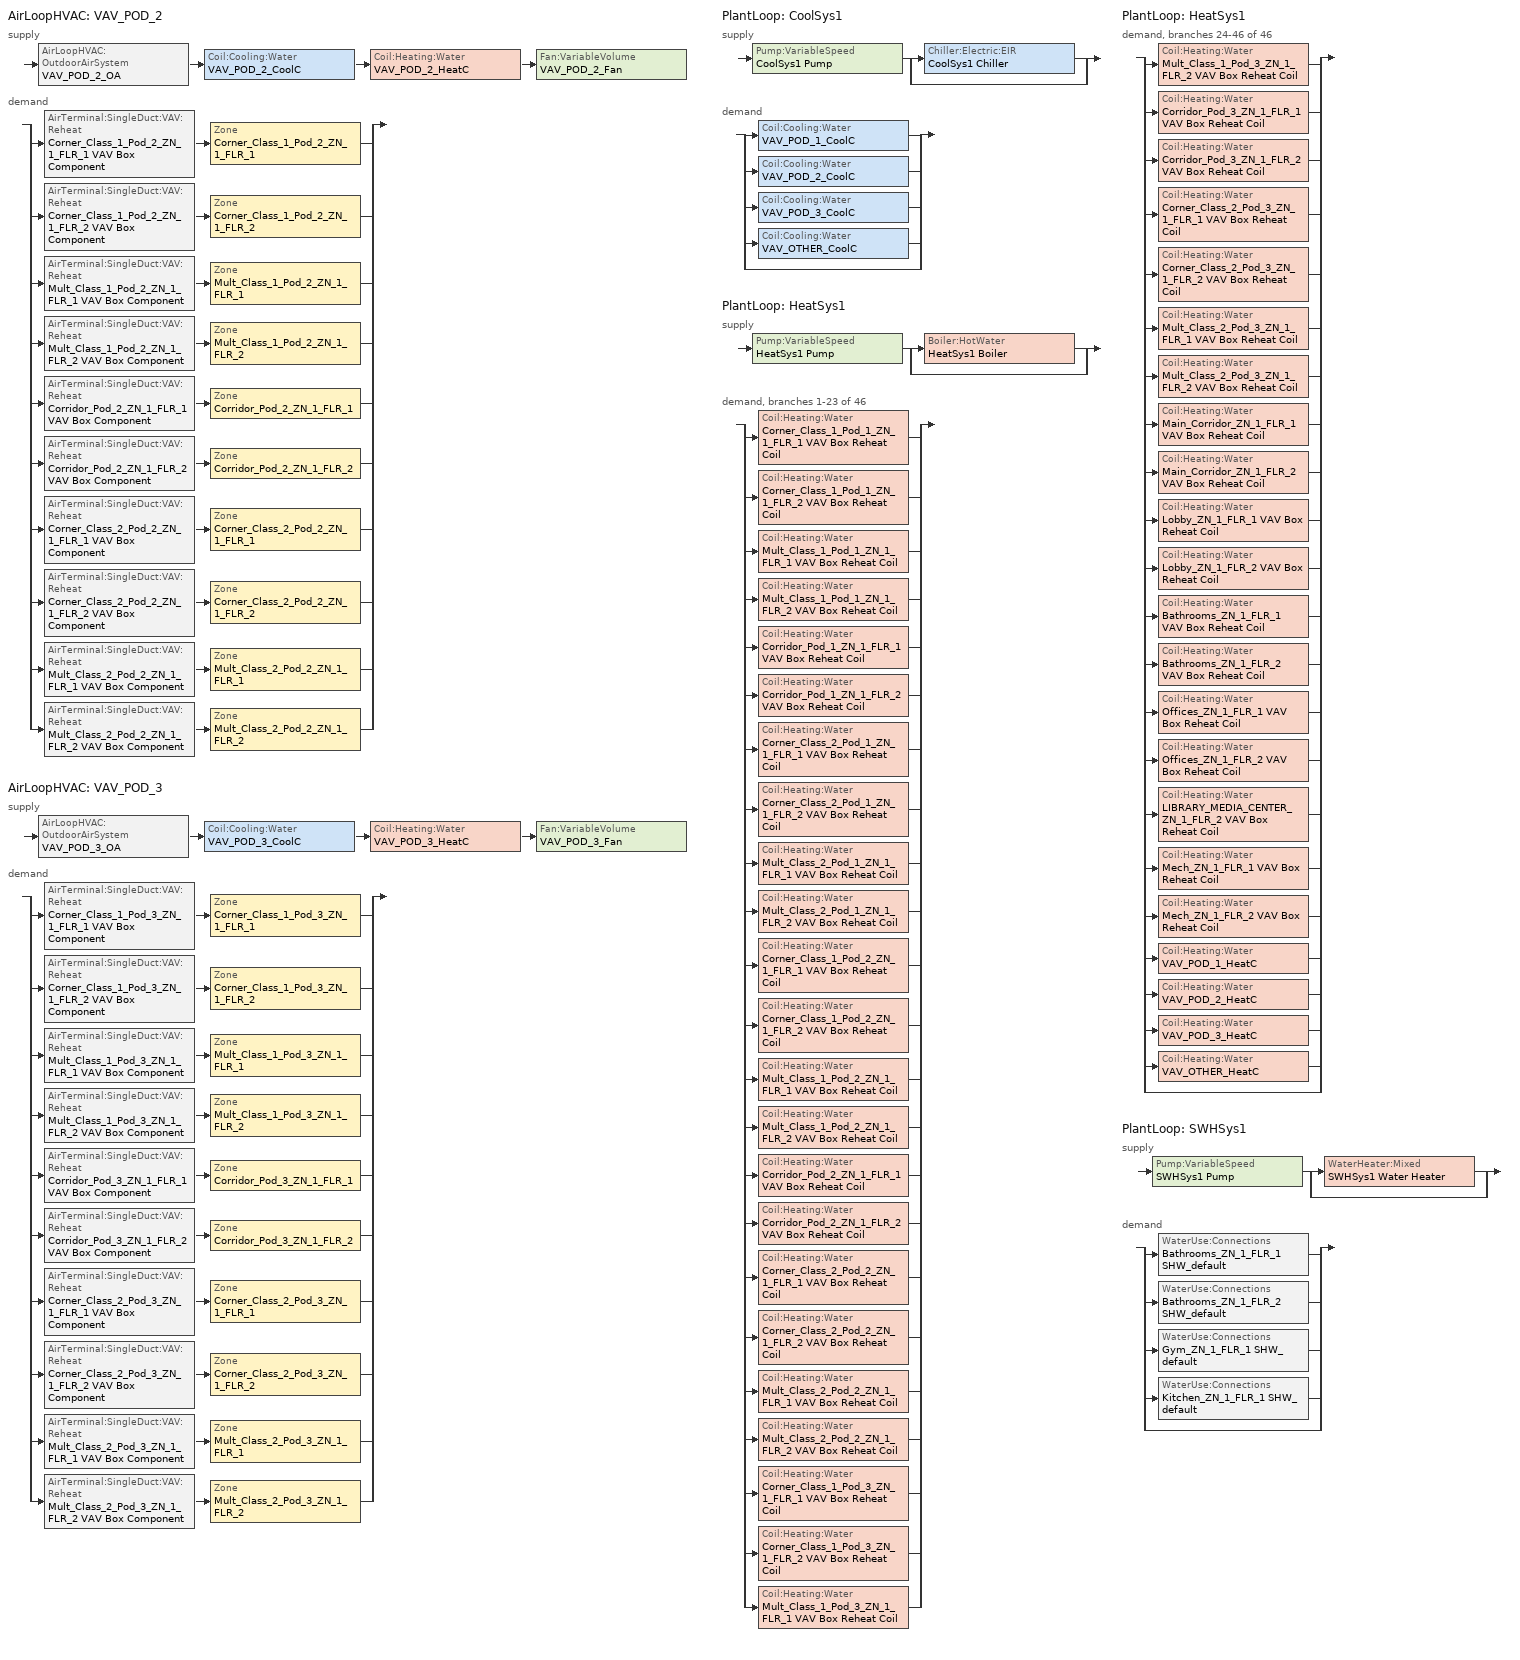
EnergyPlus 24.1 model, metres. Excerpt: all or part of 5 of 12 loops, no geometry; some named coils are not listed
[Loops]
AirLoopHVAC 'VAV_POD_2'
 supply: AirLoopHVAC:OutdoorAirSystem 'VAV_POD_2_OA' > Coil:Cooling:Water 'VAV_POD_2_CoolC' > Coil:Heating:Water 'VAV_POD_2_HeatC' > Fan:VariableVolume 'VAV_POD_2_Fan'
 demand: split
  | AirTerminal:SingleDuct:VAV:Reheat 'Corner_Class_1_Pod_2_ZN_1_FLR_1 VAV Box Component' > Zone 'Corner_Class_1_Pod_2_ZN_1_FLR_1'
  | AirTerminal:SingleDuct:VAV:Reheat 'Corner_Class_1_Pod_2_ZN_1_FLR_2 VAV Box Component' > Zone 'Corner_Class_1_Pod_2_ZN_1_FLR_2'
  | AirTerminal:SingleDuct:VAV:Reheat 'Mult_Class_1_Pod_2_ZN_1_FLR_1 VAV Box Component' > Zone 'Mult_Class_1_Pod_2_ZN_1_FLR_1'
  | AirTerminal:SingleDuct:VAV:Reheat 'Mult_Class_1_Pod_2_ZN_1_FLR_2 VAV Box Component' > Zone 'Mult_Class_1_Pod_2_ZN_1_FLR_2'
  | AirTerminal:SingleDuct:VAV:Reheat 'Corridor_Pod_2_ZN_1_FLR_1 VAV Box Component' > Zone 'Corridor_Pod_2_ZN_1_FLR_1'
  | AirTerminal:SingleDuct:VAV:Reheat 'Corridor_Pod_2_ZN_1_FLR_2 VAV Box Component' > Zone 'Corridor_Pod_2_ZN_1_FLR_2'
  | AirTerminal:SingleDuct:VAV:Reheat 'Corner_Class_2_Pod_2_ZN_1_FLR_1 VAV Box Component' > Zone 'Corner_Class_2_Pod_2_ZN_1_FLR_1'
  | AirTerminal:SingleDuct:VAV:Reheat 'Corner_Class_2_Pod_2_ZN_1_FLR_2 VAV Box Component' > Zone 'Corner_Class_2_Pod_2_ZN_1_FLR_2'
  | AirTerminal:SingleDuct:VAV:Reheat 'Mult_Class_2_Pod_2_ZN_1_FLR_1 VAV Box Component' > Zone 'Mult_Class_2_Pod_2_ZN_1_FLR_1'
  | AirTerminal:SingleDuct:VAV:Reheat 'Mult_Class_2_Pod_2_ZN_1_FLR_2 VAV Box Component' > Zone 'Mult_Class_2_Pod_2_ZN_1_FLR_2'
AirLoopHVAC 'VAV_POD_3'
 supply: AirLoopHVAC:OutdoorAirSystem 'VAV_POD_3_OA' > Coil:Cooling:Water 'VAV_POD_3_CoolC' > Coil:Heating:Water 'VAV_POD_3_HeatC' > Fan:VariableVolume 'VAV_POD_3_Fan'
 demand: split
  | AirTerminal:SingleDuct:VAV:Reheat 'Corner_Class_1_Pod_3_ZN_1_FLR_1 VAV Box Component' > Zone 'Corner_Class_1_Pod_3_ZN_1_FLR_1'
  | AirTerminal:SingleDuct:VAV:Reheat 'Corner_Class_1_Pod_3_ZN_1_FLR_2 VAV Box Component' > Zone 'Corner_Class_1_Pod_3_ZN_1_FLR_2'
  | AirTerminal:SingleDuct:VAV:Reheat 'Mult_Class_1_Pod_3_ZN_1_FLR_1 VAV Box Component' > Zone 'Mult_Class_1_Pod_3_ZN_1_FLR_1'
  | AirTerminal:SingleDuct:VAV:Reheat 'Mult_Class_1_Pod_3_ZN_1_FLR_2 VAV Box Component' > Zone 'Mult_Class_1_Pod_3_ZN_1_FLR_2'
  | AirTerminal:SingleDuct:VAV:Reheat 'Corridor_Pod_3_ZN_1_FLR_1 VAV Box Component' > Zone 'Corridor_Pod_3_ZN_1_FLR_1'
  | AirTerminal:SingleDuct:VAV:Reheat 'Corridor_Pod_3_ZN_1_FLR_2 VAV Box Component' > Zone 'Corridor_Pod_3_ZN_1_FLR_2'
  | AirTerminal:SingleDuct:VAV:Reheat 'Corner_Class_2_Pod_3_ZN_1_FLR_1 VAV Box Component' > Zone 'Corner_Class_2_Pod_3_ZN_1_FLR_1'
  | AirTerminal:SingleDuct:VAV:Reheat 'Corner_Class_2_Pod_3_ZN_1_FLR_2 VAV Box Component' > Zone 'Corner_Class_2_Pod_3_ZN_1_FLR_2'
  | AirTerminal:SingleDuct:VAV:Reheat 'Mult_Class_2_Pod_3_ZN_1_FLR_1 VAV Box Component' > Zone 'Mult_Class_2_Pod_3_ZN_1_FLR_1'
  | AirTerminal:SingleDuct:VAV:Reheat 'Mult_Class_2_Pod_3_ZN_1_FLR_2 VAV Box Component' > Zone 'Mult_Class_2_Pod_3_ZN_1_FLR_2'
PlantLoop 'CoolSys1'
 supply: Pump:VariableSpeed 'CoolSys1 Pump' > split
  | Chiller:Electric:EIR 'CoolSys1 Chiller'
  | bypass
 demand: split
  | Coil:Cooling:Water 'VAV_POD_1_CoolC'
  | Coil:Cooling:Water 'VAV_POD_2_CoolC'
  | Coil:Cooling:Water 'VAV_POD_3_CoolC'
  | Coil:Cooling:Water 'VAV_OTHER_CoolC'
  | bypass
PlantLoop 'HeatSys1'
 supply: Pump:VariableSpeed 'HeatSys1 Pump' > split
  | Boiler:HotWater 'HeatSys1 Boiler'
  | bypass
 demand, branches 1-23 of 46: split
  | Coil:Heating:Water 'Corner_Class_1_Pod_1_ZN_1_FLR_1 VAV Box Reheat Coil'
  | Coil:Heating:Water 'Corner_Class_1_Pod_1_ZN_1_FLR_2 VAV Box Reheat Coil'
  | Coil:Heating:Water 'Mult_Class_1_Pod_1_ZN_1_FLR_1 VAV Box Reheat Coil'
  | Coil:Heating:Water 'Mult_Class_1_Pod_1_ZN_1_FLR_2 VAV Box Reheat Coil'
  | Coil:Heating:Water 'Corridor_Pod_1_ZN_1_FLR_1 VAV Box Reheat Coil'
  | Coil:Heating:Water 'Corridor_Pod_1_ZN_1_FLR_2 VAV Box Reheat Coil'
  | Coil:Heating:Water 'Corner_Class_2_Pod_1_ZN_1_FLR_1 VAV Box Reheat Coil'
  | Coil:Heating:Water 'Corner_Class_2_Pod_1_ZN_1_FLR_2 VAV Box Reheat Coil'
  | Coil:Heating:Water 'Mult_Class_2_Pod_1_ZN_1_FLR_1 VAV Box Reheat Coil'
  | Coil:Heating:Water 'Mult_Class_2_Pod_1_ZN_1_FLR_2 VAV Box Reheat Coil'
  | Coil:Heating:Water 'Corner_Class_1_Pod_2_ZN_1_FLR_1 VAV Box Reheat Coil'
  | Coil:Heating:Water 'Corner_Class_1_Pod_2_ZN_1_FLR_2 VAV Box Reheat Coil'
  | Coil:Heating:Water 'Mult_Class_1_Pod_2_ZN_1_FLR_1 VAV Box Reheat Coil'
  | Coil:Heating:Water 'Mult_Class_1_Pod_2_ZN_1_FLR_2 VAV Box Reheat Coil'
  | Coil:Heating:Water 'Corridor_Pod_2_ZN_1_FLR_1 VAV Box Reheat Coil'
  | Coil:Heating:Water 'Corridor_Pod_2_ZN_1_FLR_2 VAV Box Reheat Coil'
  | Coil:Heating:Water 'Corner_Class_2_Pod_2_ZN_1_FLR_1 VAV Box Reheat Coil'
  | Coil:Heating:Water 'Corner_Class_2_Pod_2_ZN_1_FLR_2 VAV Box Reheat Coil'
  | Coil:Heating:Water 'Mult_Class_2_Pod_2_ZN_1_FLR_1 VAV Box Reheat Coil'
  | Coil:Heating:Water 'Mult_Class_2_Pod_2_ZN_1_FLR_2 VAV Box Reheat Coil'
  | Coil:Heating:Water 'Corner_Class_1_Pod_3_ZN_1_FLR_1 VAV Box Reheat Coil'
  | Coil:Heating:Water 'Corner_Class_1_Pod_3_ZN_1_FLR_2 VAV Box Reheat Coil'
  | Coil:Heating:Water 'Mult_Class_1_Pod_3_ZN_1_FLR_1 VAV Box Reheat Coil'
PlantLoop 'HeatSys1'
 demand, branches 24-46 of 46: split
  | Coil:Heating:Water 'Mult_Class_1_Pod_3_ZN_1_FLR_2 VAV Box Reheat Coil'
  | Coil:Heating:Water 'Corridor_Pod_3_ZN_1_FLR_1 VAV Box Reheat Coil'
  | Coil:Heating:Water 'Corridor_Pod_3_ZN_1_FLR_2 VAV Box Reheat Coil'
  | Coil:Heating:Water 'Corner_Class_2_Pod_3_ZN_1_FLR_1 VAV Box Reheat Coil'
  | Coil:Heating:Water 'Corner_Class_2_Pod_3_ZN_1_FLR_2 VAV Box Reheat Coil'
  | Coil:Heating:Water 'Mult_Class_2_Pod_3_ZN_1_FLR_1 VAV Box Reheat Coil'
  | Coil:Heating:Water 'Mult_Class_2_Pod_3_ZN_1_FLR_2 VAV Box Reheat Coil'
  | Coil:Heating:Water 'Main_Corridor_ZN_1_FLR_1 VAV Box Reheat Coil'
  | Coil:Heating:Water 'Main_Corridor_ZN_1_FLR_2 VAV Box Reheat Coil'
  | Coil:Heating:Water 'Lobby_ZN_1_FLR_1 VAV Box Reheat Coil'
  | Coil:Heating:Water 'Lobby_ZN_1_FLR_2 VAV Box Reheat Coil'
  | Coil:Heating:Water 'Bathrooms_ZN_1_FLR_1 VAV Box Reheat Coil'
  | Coil:Heating:Water 'Bathrooms_ZN_1_FLR_2 VAV Box Reheat Coil'
  | Coil:Heating:Water 'Offices_ZN_1_FLR_1 VAV Box Reheat Coil'
  | Coil:Heating:Water 'Offices_ZN_1_FLR_2 VAV Box Reheat Coil'
  | Coil:Heating:Water 'LIBRARY_MEDIA_CENTER_ZN_1_FLR_2 VAV Box Reheat Coil'
  | Coil:Heating:Water 'Mech_ZN_1_FLR_1 VAV Box Reheat Coil'
  | Coil:Heating:Water 'Mech_ZN_1_FLR_2 VAV Box Reheat Coil'
  | Coil:Heating:Water 'VAV_POD_1_HeatC'
  | Coil:Heating:Water 'VAV_POD_2_HeatC'
  | Coil:Heating:Water 'VAV_POD_3_HeatC'
  | Coil:Heating:Water 'VAV_OTHER_HeatC'
  | bypass
PlantLoop 'SWHSys1'
 supply: Pump:VariableSpeed 'SWHSys1 Pump' > split
  | WaterHeater:Mixed 'SWHSys1 Water Heater'
  | bypass
 demand: split
  | WaterUse:Connections 'Bathrooms_ZN_1_FLR_1 SHW_default'
  | WaterUse:Connections 'Bathrooms_ZN_1_FLR_2 SHW_default'
  | WaterUse:Connections 'Gym_ZN_1_FLR_1 SHW_default'
  | WaterUse:Connections 'Kitchen_ZN_1_FLR_1 SHW_default'
  | bypass
[AirLoopHVAC] Design supply air flow rate=Autosize
VAV_POD_2; VAV_POD_3
[AirTerminal:SingleDuct:VAV:Reheat] Availability schedule=ALWAYS_ON; Constant minimum air flow fraction=0.3; Convergence tolerance=0.001; Damper heating action=Normal; Maximum air flow rate=Autosize; Maximum flow fraction during reheat=Autosize; Maximum flow per zone floor area during reheat=Autosize; Maximum hot water or steam flow rate=Autosize; Minimum hot water or steam flow rate=0; Zone minimum air flow input method=Constant
Name | Reheat coil
Corner_Class_1_Pod_2_ZN_1_FLR_1 VAV Box Component | Corner_Class_1_Pod_2_ZN_1_FLR_1 VAV Box Reheat Coil
Corner_Class_1_Pod_2_ZN_1_FLR_2 VAV Box Component | Corner_Class_1_Pod_2_ZN_1_FLR_2 VAV Box Reheat Coil
Corner_Class_1_Pod_3_ZN_1_FLR_1 VAV Box Component | Corner_Class_1_Pod_3_ZN_1_FLR_1 VAV Box Reheat Coil
Corner_Class_1_Pod_3_ZN_1_FLR_2 VAV Box Component | Corner_Class_1_Pod_3_ZN_1_FLR_2 VAV Box Reheat Coil
Corner_Class_2_Pod_2_ZN_1_FLR_1 VAV Box Component | Corner_Class_2_Pod_2_ZN_1_FLR_1 VAV Box Reheat Coil
Corner_Class_2_Pod_2_ZN_1_FLR_2 VAV Box Component | Corner_Class_2_Pod_2_ZN_1_FLR_2 VAV Box Reheat Coil
Corner_Class_2_Pod_3_ZN_1_FLR_1 VAV Box Component | Corner_Class_2_Pod_3_ZN_1_FLR_1 VAV Box Reheat Coil
Corner_Class_2_Pod_3_ZN_1_FLR_2 VAV Box Component | Corner_Class_2_Pod_3_ZN_1_FLR_2 VAV Box Reheat Coil
Corridor_Pod_2_ZN_1_FLR_1 VAV Box Component | Corridor_Pod_2_ZN_1_FLR_1 VAV Box Reheat Coil
Corridor_Pod_2_ZN_1_FLR_2 VAV Box Component | Corridor_Pod_2_ZN_1_FLR_2 VAV Box Reheat Coil
Corridor_Pod_3_ZN_1_FLR_1 VAV Box Component | Corridor_Pod_3_ZN_1_FLR_1 VAV Box Reheat Coil
Corridor_Pod_3_ZN_1_FLR_2 VAV Box Component | Corridor_Pod_3_ZN_1_FLR_2 VAV Box Reheat Coil
Mult_Class_1_Pod_2_ZN_1_FLR_1 VAV Box Component | Mult_Class_1_Pod_2_ZN_1_FLR_1 VAV Box Reheat Coil
Mult_Class_1_Pod_2_ZN_1_FLR_2 VAV Box Component | Mult_Class_1_Pod_2_ZN_1_FLR_2 VAV Box Reheat Coil
Mult_Class_1_Pod_3_ZN_1_FLR_1 VAV Box Component | Mult_Class_1_Pod_3_ZN_1_FLR_1 VAV Box Reheat Coil
Mult_Class_1_Pod_3_ZN_1_FLR_2 VAV Box Component | Mult_Class_1_Pod_3_ZN_1_FLR_2 VAV Box Reheat Coil
Mult_Class_2_Pod_2_ZN_1_FLR_1 VAV Box Component | Mult_Class_2_Pod_2_ZN_1_FLR_1 VAV Box Reheat Coil
Mult_Class_2_Pod_2_ZN_1_FLR_2 VAV Box Component | Mult_Class_2_Pod_2_ZN_1_FLR_2 VAV Box Reheat Coil
Mult_Class_2_Pod_3_ZN_1_FLR_1 VAV Box Component | Mult_Class_2_Pod_3_ZN_1_FLR_1 VAV Box Reheat Coil
Mult_Class_2_Pod_3_ZN_1_FLR_2 VAV Box Component | Mult_Class_2_Pod_3_ZN_1_FLR_2 VAV Box Reheat Coil
[Boiler:HotWater]
HeatSys1 Boiler: Boiler flow mode=LeavingSetpointModulated; Design water flow rate=Autosize; Efficiency curve temperature evaluation variable=LeavingBoiler; Fuel type=NaturalGas; Maximum part load ratio=1.2; Minimum part load ratio=0; Nominal capacity=Autosize; Nominal thermal efficiency=0.78; On cycle parasitic electric load=0; Optimum part load ratio=1; Sizing factor=1; Water outlet upper temperature limit=95
[Chiller:Electric:EIR]
CoolSys1 Chiller: Chiller flow mode=LeavingSetpointModulated; Condenser type=AirCooled; Cooling capacity function of temperature curve=Air-Cooled Default 90.1-2004 Cap_fT; Design heat recovery water flow rate=0; Electric input to cooling output ratio function of part load ratio curve=Air-Cooled Trane Screw EIR_fPLR; Electric input to cooling output ratio function of temperature curve=Air-Cooled Default 90.1-2004 EIR_fT; Leaving chilled water lower temperature limit=2; Maximum part load ratio=1; Minimum part load ratio=0.15; Minimum unloading ratio=0.15; Optimum part load ratio=0.8; Reference capacity=Autosize; Reference chilled water flow rate=Autosize; Reference condenser fluid flow rate=Autosize; Reference cop=2.8; Reference entering condenser fluid temperature=35; Reference leaving chilled water temperature=6.67; Sizing factor=1
[Coil:Cooling:Water] Availability schedule=ALWAYS_ON; Design air flow rate=Autosize; Design inlet air humidity ratio=Autosize; Design inlet air temperature=Autosize; Design inlet water temperature=Autosize; Design outlet air humidity ratio=Autosize; Design outlet air temperature=Autosize; Design water flow rate=Autosize; Heat exchanger configuration=CrossFlow; Type of analysis=SimpleAnalysis
VAV_POD_2_CoolC; VAV_POD_3_CoolC
[Coil:Heating:Water] Availability schedule=ALWAYS_ON; Maximum water flow rate=Autosize; Performance input method=UFactorTimesAreaAndDesignWaterFlowRate; Rated capacity=Autosize; Rated inlet air temperature=16.6; Rated inlet water temperature=82.2; Rated outlet air temperature=32.2; Rated outlet water temperature=71.1; U factor times area value=Autosize
Bathrooms_ZN_1_FLR_1 VAV Box Reheat Coil; Bathrooms_ZN_1_FLR_2 VAV Box Reheat Coil; Corner_Class_1_Pod_1_ZN_1_FLR_1 VAV Box Reheat Coil; Corner_Class_1_Pod_1_ZN_1_FLR_2 VAV Box Reheat Coil; Corner_Class_1_Pod_2_ZN_1_FLR_1 VAV Box Reheat Coil; Corner_Class_1_Pod_2_ZN_1_FLR_2 VAV Box Reheat Coil; Corner_Class_1_Pod_3_ZN_1_FLR_1 VAV Box Reheat Coil; Corner_Class_1_Pod_3_ZN_1_FLR_2 VAV Box Reheat Coil; Corner_Class_2_Pod_1_ZN_1_FLR_1 VAV Box Reheat Coil; Corner_Class_2_Pod_1_ZN_1_FLR_2 VAV Box Reheat Coil; Corner_Class_2_Pod_2_ZN_1_FLR_1 VAV Box Reheat Coil; Corner_Class_2_Pod_2_ZN_1_FLR_2 VAV Box Reheat Coil; Corner_Class_2_Pod_3_ZN_1_FLR_1 VAV Box Reheat Coil; Corner_Class_2_Pod_3_ZN_1_FLR_2 VAV Box Reheat Coil; Corridor_Pod_1_ZN_1_FLR_1 VAV Box Reheat Coil; Corridor_Pod_1_ZN_1_FLR_2 VAV Box Reheat Coil; Corridor_Pod_2_ZN_1_FLR_1 VAV Box Reheat Coil; Corridor_Pod_2_ZN_1_FLR_2 VAV Box Reheat Coil; Corridor_Pod_3_ZN_1_FLR_1 VAV Box Reheat Coil; Corridor_Pod_3_ZN_1_FLR_2 VAV Box Reheat Coil; LIBRARY_MEDIA_CENTER_ZN_1_FLR_2 VAV Box Reheat Coil; Lobby_ZN_1_FLR_1 VAV Box Reheat Coil; Lobby_ZN_1_FLR_2 VAV Box Reheat Coil; Main_Corridor_ZN_1_FLR_1 VAV Box Reheat Coil; Main_Corridor_ZN_1_FLR_2 VAV Box Reheat Coil; Mech_ZN_1_FLR_1 VAV Box Reheat Coil; Mech_ZN_1_FLR_2 VAV Box Reheat Coil; Mult_Class_1_Pod_1_ZN_1_FLR_1 VAV Box Reheat Coil; Mult_Class_1_Pod_1_ZN_1_FLR_2 VAV Box Reheat Coil; Mult_Class_1_Pod_2_ZN_1_FLR_1 VAV Box Reheat Coil; Mult_Class_1_Pod_2_ZN_1_FLR_2 VAV Box Reheat Coil; Mult_Class_1_Pod_3_ZN_1_FLR_1 VAV Box Reheat Coil; Mult_Class_1_Pod_3_ZN_1_FLR_2 VAV Box Reheat Coil; Mult_Class_2_Pod_1_ZN_1_FLR_1 VAV Box Reheat Coil; Mult_Class_2_Pod_1_ZN_1_FLR_2 VAV Box Reheat Coil; Mult_Class_2_Pod_2_ZN_1_FLR_1 VAV Box Reheat Coil; Mult_Class_2_Pod_2_ZN_1_FLR_2 VAV Box Reheat Coil; Mult_Class_2_Pod_3_ZN_1_FLR_1 VAV Box Reheat Coil; Mult_Class_2_Pod_3_ZN_1_FLR_2 VAV Box Reheat Coil; Offices_ZN_1_FLR_1 VAV Box Reheat Coil; Offices_ZN_1_FLR_2 VAV Box Reheat Coil; VAV_POD_2_HeatC; VAV_POD_3_HeatC
[Controller:OutdoorAir] Economizer control action type=ModulateFlow; Economizer control type=DifferentialDryBulb; Economizer maximum limit dry bulb temperature=28; Economizer maximum limit enthalpy=64000; Economizer minimum limit dry bulb temperature=-100; Lockout type=NoLockout; Maximum outdoor air flow rate=Autosize; Minimum limit type=FixedMinimum; Minimum outdoor air flow rate=Autosize; Minimum outdoor air schedule=MinOA_Sched
VAV_POD_2_OA_Controller; VAV_POD_3_OA_Controller
[Controller:WaterCoil] Actuator variable=Flow; Control variable=Temperature; Maximum actuated flow=Autosize; Minimum actuated flow=0
Name | Action | Controller convergence tolerance
VAV_POD_2_CoolC_Controller; VAV_POD_3_CoolC_Controller | Reverse
VAV_POD_2_HeatC_Controller; VAV_POD_3_HeatC_Controller | Normal | 0.0001
[DesignSpecification:OutdoorAir]
Name | Outdoor air flow per person | Outdoor air method | Outdoor air flow per zone floor area
SZ DSOA Corner_Class_1_Pod_2_ZN_1_FLR_1; SZ DSOA Corner_Class_1_Pod_2_ZN_1_FLR_2; SZ DSOA Corner_Class_1_Pod_3_ZN_1_FLR_1; SZ DSOA Corner_Class_1_Pod_3_ZN_1_FLR_2; SZ DSOA Corner_Class_2_Pod_2_ZN_1_FLR_1; SZ DSOA Corner_Class_2_Pod_2_ZN_1_FLR_2; SZ DSOA Corner_Class_2_Pod_3_ZN_1_FLR_1; SZ DSOA Corner_Class_2_Pod_3_ZN_1_FLR_2; SZ DSOA Mult_Class_1_Pod_2_ZN_1_FLR_1; SZ DSOA Mult_Class_1_Pod_2_ZN_1_FLR_2; SZ DSOA Mult_Class_1_Pod_3_ZN_1_FLR_1; SZ DSOA Mult_Class_1_Pod_3_ZN_1_FLR_2; SZ DSOA Mult_Class_2_Pod_2_ZN_1_FLR_1; SZ DSOA Mult_Class_2_Pod_2_ZN_1_FLR_2; SZ DSOA Mult_Class_2_Pod_3_ZN_1_FLR_1; SZ DSOA Mult_Class_2_Pod_3_ZN_1_FLR_2 | 0.008 | Flow/Person
SZ DSOA Corridor_Pod_2_ZN_1_FLR_1; SZ DSOA Corridor_Pod_2_ZN_1_FLR_2; SZ DSOA Corridor_Pod_3_ZN_1_FLR_1; SZ DSOA Corridor_Pod_3_ZN_1_FLR_2 |  | Flow/Area | 0.0005
[Fan:VariableVolume] Availability schedule=HVACOperationSchd; End use subcategory=Fan Energy; Fan power coefficient 1=0.0407599; Fan power coefficient 2=0.088045; Fan power coefficient 3=-0.0729261; Fan power coefficient 4=0.94374; Fan power coefficient 5=0; Fan power minimum air flow rate=0; Fan power minimum flow rate input method=FixedFlowRate; Fan total efficiency=0.6006; Maximum flow rate=Autosize; Motor efficiency=0.924; Motor in airstream fraction=1; Pressure rise=1109.648
VAV_POD_2_Fan; VAV_POD_3_Fan
[PlantEquipmentList]
CoolSys1 Equipment List: CoolSys1 Chiller, Chiller:Electric:EIR
HeatSys1 Equipment List: HeatSys1 Boiler, Boiler:HotWater
SWHSys1 Equipment List: SWHSys1 Water Heater, WaterHeater:Mixed
[PlantEquipmentOperation:CoolingLoad]
CoolSys1 Operation Scheme: Load range 1 lower limit=0; Load range 1 upper limit=1e+14; Range 1 equipment list=CoolSys1 Equipment List
[PlantEquipmentOperation:HeatingLoad] Load range 1 lower limit=0; Load range 1 upper limit=1e+15
Name | Range 1 equipment list
HeatSys1 Operation Scheme | HeatSys1 Equipment List
SWHSys1 Operation Scheme | SWHSys1 Equipment List
[PlantEquipmentOperationSchemes] Control scheme 1 schedule=PlantOnSched
Name | Control scheme 1
CoolSys1 Loop Operation Scheme List | CoolSys1 Operation Scheme
HeatSys1 Loop Operation Scheme List | HeatSys1 Operation Scheme
SWHSys1 Loop Operation Scheme List | SWHSys1 Operation Scheme
[PlantLoop] Fluid type=Water; Load distribution scheme=Optimal; Maximum loop flow rate=Autosize; Minimum loop flow rate=0; Plant loop volume=Autocalculate
Name | Maximum loop temperature | Minimum loop temperature | Plant equipment operation scheme
CoolSys1 | 98 | 1 | CoolSys1 Loop Operation Scheme List
HeatSys1 | 100 | 10 | HeatSys1 Loop Operation Scheme List
SWHSys1 | 60 | 10 | SWHSys1 Loop Operation Scheme List
[Pump:VariableSpeed] Design maximum flow rate=Autosize; Design minimum flow rate=0; Design power consumption=Autosize; Design pump head=179352; Fraction of motor inefficiencies to fluid stream=0; Motor efficiency=0.9; Pump control type=Intermittent; Coefficient 1 of the part load performance curve=0; Coefficient 2 of the part load performance curve=1; Coefficient 3 of the part load performance curve=0; Coefficient 4 of the part load performance curve=0
CoolSys1 Pump; HeatSys1 Pump; SWHSys1 Pump
[SetpointManager:MixedAir] Control variable=Temperature
Name | Setpoint node or nodelist
VAV_POD_2_CoolC SAT Manager | VAV_POD_2_CoolC-VAV_POD_2_HeatCNode
VAV_POD_2_HeatC SAT Manager | VAV_POD_2_HeatC-VAV_POD_2_FanNode
VAV_POD_2_OAMixed Air Temp Manager | VAV_POD_2_OA-VAV_POD_2_CoolCNode
VAV_POD_3_CoolC SAT Manager | VAV_POD_3_CoolC-VAV_POD_3_HeatCNode
VAV_POD_3_HeatC SAT Manager | VAV_POD_3_HeatC-VAV_POD_3_FanNode
VAV_POD_3_OAMixed Air Temp Manager | VAV_POD_3_OA-VAV_POD_3_CoolCNode
[SetpointManager:Scheduled] Control variable=Temperature
Name | Schedule | Setpoint node or nodelist
CoolSys1 Chiller Setpoint Manager | CW-Loop-Temp-Schedule | CoolSys1 Supply Equipment Outlet Node
CoolSys1 Loop Setpoint Manager | CW-Loop-Temp-Schedule | CoolSys1 Supply Outlet Node
HeatSys1 Boiler Setpoint Manager | HW-Loop-Temp-Schedule | HeatSys1 Supply Equipment Outlet Node
HeatSys1 Loop Setpoint Manager | HW-Loop-Temp-Schedule | HeatSys1 Supply Outlet Node
SWHSys1 Loop Setpoint Manager | SWHSys1-Loop-Temp-Schedule | SWHSys1 Supply Outlet Node
VAV_POD_2 SAT setpoint | Seasonal-Reset-Supply-Air-Temp-Sch | VAV_POD_2 Supply Equipment Outlet Node
VAV_POD_3 SAT setpoint | Seasonal-Reset-Supply-Air-Temp-Sch | VAV_POD_3 Supply Equipment Outlet Node
[Sizing:Plant]
Name | Coincident sizing factor mode | Design loop exit temperature | Loop design temperature difference | Loop type | Sizing option | Zone timesteps in averaging window
CoolSys1 | None | 6.67 | 6.67 | Cooling | Coincident | 4
HeatSys1 | None | 82.2 | 11.1 | Heating | Coincident | 4
SWHSys1 |  | 60 | 5 | Heating
[Sizing:System] 100 outdoor air in cooling=No; 100 outdoor air in heating=No; Central cooling capacity control method=VAV; Central cooling design supply air humidity ratio=0.0085; Central cooling design supply air temperature=12.8; Central heating design supply air humidity ratio=0.008; Central heating design supply air temperature=16.7; Central heating maximum system air flow ratio=0.3; Cooling design capacity=Autosize; Cooling design capacity method=CoolingDesignCapacity; Cooling supply air flow rate method=DesignDay; Design outdoor air flow rate=Autosize; Heating design capacity=Autosize; Heating design capacity method=HeatingDesignCapacity; Heating supply air flow rate method=DesignDay; Precool design humidity ratio=0.008; Precool design temperature=12.8; Preheat design humidity ratio=0.008; Preheat design temperature=7; Type of load to size on=Sensible; Type of zone sum to use=NonCoincident; Zone maximum outdoor air fraction=1
VAV_POD_2; VAV_POD_3
[Sizing:Zone] Account for dedicated outdoor air system=No; Cooling design air flow method=DesignDay; Dedicated outdoor air high setpoint temperature for design=Autosize; Dedicated outdoor air low setpoint temperature for design=Autosize; Dedicated outdoor air system control strategy=NeutralSupplyAir; Heating design air flow method=DesignDay; Zone cooling design supply air humidity ratio=0.0085; Zone cooling design supply air temperature=12.8; Zone cooling design supply air temperature input method=SupplyAirTemperature; Zone heating design supply air humidity ratio=0.008; Zone heating design supply air temperature=50; Zone heating design supply air temperature input method=SupplyAirTemperature
Name | Design specification outdoor air object
Corner_Class_1_Pod_2_ZN_1_FLR_1 | SZ DSOA Corner_Class_1_Pod_2_ZN_1_FLR_1
Corner_Class_1_Pod_2_ZN_1_FLR_2 | SZ DSOA Corner_Class_1_Pod_2_ZN_1_FLR_2
Corner_Class_1_Pod_3_ZN_1_FLR_1 | SZ DSOA Corner_Class_1_Pod_3_ZN_1_FLR_1
Corner_Class_1_Pod_3_ZN_1_FLR_2 | SZ DSOA Corner_Class_1_Pod_3_ZN_1_FLR_2
Corner_Class_2_Pod_2_ZN_1_FLR_1 | SZ DSOA Corner_Class_2_Pod_2_ZN_1_FLR_1
Corner_Class_2_Pod_2_ZN_1_FLR_2 | SZ DSOA Corner_Class_2_Pod_2_ZN_1_FLR_2
Corner_Class_2_Pod_3_ZN_1_FLR_1 | SZ DSOA Corner_Class_2_Pod_3_ZN_1_FLR_1
Corner_Class_2_Pod_3_ZN_1_FLR_2 | SZ DSOA Corner_Class_2_Pod_3_ZN_1_FLR_2
Corridor_Pod_2_ZN_1_FLR_1 | SZ DSOA Corridor_Pod_2_ZN_1_FLR_1
Corridor_Pod_2_ZN_1_FLR_2 | SZ DSOA Corridor_Pod_2_ZN_1_FLR_2
Corridor_Pod_3_ZN_1_FLR_1 | SZ DSOA Corridor_Pod_3_ZN_1_FLR_1
Corridor_Pod_3_ZN_1_FLR_2 | SZ DSOA Corridor_Pod_3_ZN_1_FLR_2
Mult_Class_1_Pod_2_ZN_1_FLR_1 | SZ DSOA Mult_Class_1_Pod_2_ZN_1_FLR_1
Mult_Class_1_Pod_2_ZN_1_FLR_2 | SZ DSOA Mult_Class_1_Pod_2_ZN_1_FLR_2
Mult_Class_1_Pod_3_ZN_1_FLR_1 | SZ DSOA Mult_Class_1_Pod_3_ZN_1_FLR_1
Mult_Class_1_Pod_3_ZN_1_FLR_2 | SZ DSOA Mult_Class_1_Pod_3_ZN_1_FLR_2
Mult_Class_2_Pod_2_ZN_1_FLR_1 | SZ DSOA Mult_Class_2_Pod_2_ZN_1_FLR_1
Mult_Class_2_Pod_2_ZN_1_FLR_2 | SZ DSOA Mult_Class_2_Pod_2_ZN_1_FLR_2
Mult_Class_2_Pod_3_ZN_1_FLR_1 | SZ DSOA Mult_Class_2_Pod_3_ZN_1_FLR_1
Mult_Class_2_Pod_3_ZN_1_FLR_2 | SZ DSOA Mult_Class_2_Pod_3_ZN_1_FLR_2
[ThermostatSetpoint:DualSetpoint]
Name | Cooling setpoint temperature schedule | Heating setpoint temperature schedule
Corner_Class_1_Pod_2_ZN_1_FLR_1 DualSPSched; Corner_Class_1_Pod_2_ZN_1_FLR_2 DualSPSched; Corner_Class_1_Pod_3_ZN_1_FLR_1 DualSPSched; Corner_Class_1_Pod_3_ZN_1_FLR_2 DualSPSched; Corner_Class_2_Pod_2_ZN_1_FLR_1 DualSPSched; Corner_Class_2_Pod_2_ZN_1_FLR_2 DualSPSched; Corner_Class_2_Pod_3_ZN_1_FLR_1 DualSPSched; Corner_Class_2_Pod_3_ZN_1_FLR_2 DualSPSched; Mult_Class_1_Pod_2_ZN_1_FLR_1 DualSPSched; Mult_Class_1_Pod_2_ZN_1_FLR_2 DualSPSched; Mult_Class_1_Pod_3_ZN_1_FLR_1 DualSPSched; Mult_Class_1_Pod_3_ZN_1_FLR_2 DualSPSched; Mult_Class_2_Pod_2_ZN_1_FLR_1 DualSPSched; Mult_Class_2_Pod_2_ZN_1_FLR_2 DualSPSched; Mult_Class_2_Pod_3_ZN_1_FLR_1 DualSPSched; Mult_Class_2_Pod_3_ZN_1_FLR_2 DualSPSched | CLGSETP_SCH | HTGSETP_SCH
Corridor_Pod_2_ZN_1_FLR_1 DualSPSched; Corridor_Pod_2_ZN_1_FLR_2 DualSPSched; Corridor_Pod_3_ZN_1_FLR_1 DualSPSched; Corridor_Pod_3_ZN_1_FLR_2 DualSPSched | CLGSETP_SCH_BathCorrMechKitchen | HTGSETP_SCH_BathCorrMechKitchen
[WaterHeater:Mixed]
SWHSys1 Water Heater: Ambient temperature indicator=Schedule; Ambient temperature schedule=SWHSys1 Water Heater Ambient Temperature Schedule Name; Deadband temperature difference=2; Heater control type=Cycle; Heater fuel type=NaturalGas; Heater maximum capacity=845000; Heater thermal efficiency=0.8; Indirect water heating recovery time=1.5; Maximum temperature limit=82.2222; Off cycle loss coefficient to ambient temperature=6; Off cycle parasitic fuel consumption rate=20; Off cycle parasitic fuel type=NaturalGas; Off cycle parasitic heat fraction to tank=0.8; On cycle loss coefficient to ambient temperature=6; On cycle parasitic fuel type=NaturalGas; Setpoint temperature schedule=SWHSys1 Water Heater Setpoint Temperature Schedule Name; Source side design flow rate=Autosize; Source side effectiveness=1; Tank volume=3; Use side design flow rate=Autosize; Use side effectiveness=1
[WaterUse:Connections]
Name | Water use equipment name 1
Bathrooms_ZN_1_FLR_1 SHW_default | Bathrooms_ZN_1_FLR_1 SHW_default
Bathrooms_ZN_1_FLR_2 SHW_default | Bathrooms_ZN_1_FLR_2 SHW_default
Gym_ZN_1_FLR_1 SHW_default | Gym_ZN_1_FLR_1 SHW_default
Kitchen_ZN_1_FLR_1 SHW_default | Kitchen_ZN_1_FLR_1 SHW_default
[WaterUse:Equipment] End use subcategory=SHW_default; Latent fraction schedule=Latent fract sched; Sensible fraction schedule=Sensible fract sched
Name | Zone | Flow rate fraction schedule | Hot water supply temperature schedule | Peak flow rate | Target temperature schedule
Bathrooms_ZN_1_FLR_1 SHW_default | Bathrooms_ZN_1_FLR_1 | BLDG_SWH_SCH | Hot Supply Temp Sched | 5.486e-05 | SHW_default Temp Sched
Bathrooms_ZN_1_FLR_2 SHW_default | Bathrooms_ZN_1_FLR_2 | BLDG_SWH_SCH | Hot Supply Temp Sched | 5.486e-05 | SHW_default Temp Sched
Gym_ZN_1_FLR_1 SHW_default | Gym_ZN_1_FLR_1 | Showers_SWH_SCH | Hot Supply Temp Sched | 0.0001992 | SHW_default Temp Sched
Kitchen_ZN_1_FLR_1 SHW_default | Kitchen_ZN_1_FLR_1 | BLDG_SWH_SCH | Kitchen Hot Supply Temp Sched | 0.0001399 | SHW_Kitchen Temp Sched
[ZoneControl:Thermostat] Control type schedule=Dual Zone Control Type Sched
Name | Zone or zonelist | Control 1
Corner_Class_1_Pod_2_ZN_1_FLR_1 Thermostat | Corner_Class_1_Pod_2_ZN_1_FLR_1 | Corner_Class_1_Pod_2_ZN_1_FLR_1 DualSPSched
Corner_Class_1_Pod_2_ZN_1_FLR_2 Thermostat | Corner_Class_1_Pod_2_ZN_1_FLR_2 | Corner_Class_1_Pod_2_ZN_1_FLR_2 DualSPSched
Corner_Class_1_Pod_3_ZN_1_FLR_1 Thermostat | Corner_Class_1_Pod_3_ZN_1_FLR_1 | Corner_Class_1_Pod_3_ZN_1_FLR_1 DualSPSched
Corner_Class_1_Pod_3_ZN_1_FLR_2 Thermostat | Corner_Class_1_Pod_3_ZN_1_FLR_2 | Corner_Class_1_Pod_3_ZN_1_FLR_2 DualSPSched
Corner_Class_2_Pod_2_ZN_1_FLR_1 Thermostat | Corner_Class_2_Pod_2_ZN_1_FLR_1 | Corner_Class_2_Pod_2_ZN_1_FLR_1 DualSPSched
Corner_Class_2_Pod_2_ZN_1_FLR_2 Thermostat | Corner_Class_2_Pod_2_ZN_1_FLR_2 | Corner_Class_2_Pod_2_ZN_1_FLR_2 DualSPSched
Corner_Class_2_Pod_3_ZN_1_FLR_1 Thermostat | Corner_Class_2_Pod_3_ZN_1_FLR_1 | Corner_Class_2_Pod_3_ZN_1_FLR_1 DualSPSched
Corner_Class_2_Pod_3_ZN_1_FLR_2 Thermostat | Corner_Class_2_Pod_3_ZN_1_FLR_2 | Corner_Class_2_Pod_3_ZN_1_FLR_2 DualSPSched
Corridor_Pod_2_ZN_1_FLR_1 Thermostat | Corridor_Pod_2_ZN_1_FLR_1 | Corridor_Pod_2_ZN_1_FLR_1 DualSPSched
Corridor_Pod_2_ZN_1_FLR_2 Thermostat | Corridor_Pod_2_ZN_1_FLR_2 | Corridor_Pod_2_ZN_1_FLR_2 DualSPSched
Corridor_Pod_3_ZN_1_FLR_1 Thermostat | Corridor_Pod_3_ZN_1_FLR_1 | Corridor_Pod_3_ZN_1_FLR_1 DualSPSched
Corridor_Pod_3_ZN_1_FLR_2 Thermostat | Corridor_Pod_3_ZN_1_FLR_2 | Corridor_Pod_3_ZN_1_FLR_2 DualSPSched
Mult_Class_1_Pod_2_ZN_1_FLR_1 Thermostat | Mult_Class_1_Pod_2_ZN_1_FLR_1 | Mult_Class_1_Pod_2_ZN_1_FLR_1 DualSPSched
Mult_Class_1_Pod_2_ZN_1_FLR_2 Thermostat | Mult_Class_1_Pod_2_ZN_1_FLR_2 | Mult_Class_1_Pod_2_ZN_1_FLR_2 DualSPSched
Mult_Class_1_Pod_3_ZN_1_FLR_1 Thermostat | Mult_Class_1_Pod_3_ZN_1_FLR_1 | Mult_Class_1_Pod_3_ZN_1_FLR_1 DualSPSched
Mult_Class_1_Pod_3_ZN_1_FLR_2 Thermostat | Mult_Class_1_Pod_3_ZN_1_FLR_2 | Mult_Class_1_Pod_3_ZN_1_FLR_2 DualSPSched
Mult_Class_2_Pod_2_ZN_1_FLR_1 Thermostat | Mult_Class_2_Pod_2_ZN_1_FLR_1 | Mult_Class_2_Pod_2_ZN_1_FLR_1 DualSPSched
Mult_Class_2_Pod_2_ZN_1_FLR_2 Thermostat | Mult_Class_2_Pod_2_ZN_1_FLR_2 | Mult_Class_2_Pod_2_ZN_1_FLR_2 DualSPSched
Mult_Class_2_Pod_3_ZN_1_FLR_1 Thermostat | Mult_Class_2_Pod_3_ZN_1_FLR_1 | Mult_Class_2_Pod_3_ZN_1_FLR_1 DualSPSched
Mult_Class_2_Pod_3_ZN_1_FLR_2 Thermostat | Mult_Class_2_Pod_3_ZN_1_FLR_2 | Mult_Class_2_Pod_3_ZN_1_FLR_2 DualSPSched
[Zone equipment]
Corner_Class_1_Pod_2_ZN_1_FLR_1: Corner_Class_1_Pod_2_ZN_1_FLR_1 VAV Box Component
Corner_Class_1_Pod_2_ZN_1_FLR_2: Corner_Class_1_Pod_2_ZN_1_FLR_2 VAV Box Component
Corner_Class_1_Pod_3_ZN_1_FLR_1: Corner_Class_1_Pod_3_ZN_1_FLR_1 VAV Box Component
Corner_Class_1_Pod_3_ZN_1_FLR_2: Corner_Class_1_Pod_3_ZN_1_FLR_2 VAV Box Component
Corner_Class_2_Pod_2_ZN_1_FLR_1: Corner_Class_2_Pod_2_ZN_1_FLR_1 VAV Box Component
Corner_Class_2_Pod_2_ZN_1_FLR_2: Corner_Class_2_Pod_2_ZN_1_FLR_2 VAV Box Component
Corner_Class_2_Pod_3_ZN_1_FLR_1: Corner_Class_2_Pod_3_ZN_1_FLR_1 VAV Box Component
Corner_Class_2_Pod_3_ZN_1_FLR_2: Corner_Class_2_Pod_3_ZN_1_FLR_2 VAV Box Component
Corridor_Pod_2_ZN_1_FLR_1: Corridor_Pod_2_ZN_1_FLR_1 VAV Box Component
Corridor_Pod_2_ZN_1_FLR_2: Corridor_Pod_2_ZN_1_FLR_2 VAV Box Component
Corridor_Pod_3_ZN_1_FLR_1: Corridor_Pod_3_ZN_1_FLR_1 VAV Box Component
Corridor_Pod_3_ZN_1_FLR_2: Corridor_Pod_3_ZN_1_FLR_2 VAV Box Component
Mult_Class_1_Pod_2_ZN_1_FLR_1: Mult_Class_1_Pod_2_ZN_1_FLR_1 VAV Box Component
Mult_Class_1_Pod_2_ZN_1_FLR_2: Mult_Class_1_Pod_2_ZN_1_FLR_2 VAV Box Component
Mult_Class_1_Pod_3_ZN_1_FLR_1: Mult_Class_1_Pod_3_ZN_1_FLR_1 VAV Box Component
Mult_Class_1_Pod_3_ZN_1_FLR_2: Mult_Class_1_Pod_3_ZN_1_FLR_2 VAV Box Component
Mult_Class_2_Pod_2_ZN_1_FLR_1: Mult_Class_2_Pod_2_ZN_1_FLR_1 VAV Box Component
Mult_Class_2_Pod_2_ZN_1_FLR_2: Mult_Class_2_Pod_2_ZN_1_FLR_2 VAV Box Component
Mult_Class_2_Pod_3_ZN_1_FLR_1: Mult_Class_2_Pod_3_ZN_1_FLR_1 VAV Box Component
Mult_Class_2_Pod_3_ZN_1_FLR_2: Mult_Class_2_Pod_3_ZN_1_FLR_2 VAV Box Component
[Curve:Biquadratic] Maximum value of x=20; Maximum value of y=50; Minimum value of x=0; Minimum value of y=0
Name | Coefficient1 constant | Coefficient2 x | Coefficient3 x 2 | Coefficient4 y | Coefficient5 y 2 | Coefficient6 x y
Air-Cooled Default 90.1-2004 Cap_fT | 1.04338 | 0.0407077 | 0.0004506 | -0.0041514 | -8.86e-05 | -0.0003467
Air-Cooled Default 90.1-2004 EIR_fT | 0.596191 | -0.0099496 | 0.0007888 | 0.0004506 | 0.0004875 | -0.0007623
[Curve:Quadratic]
Air-Cooled Trane Screw EIR_fPLR: Maximum value of x=1.2; Minimum value of x=0; Coefficient1 constant=0.0727; Coefficient2 x=0.953; Coefficient3 x 2=-0.0266
[Schedule:Compact]
ALWAYS_ON; PlantOnSched: Through: 12/31, For: AllDays, Until: 24:00, 1
BLDG_SWH_SCH: Through: 6/15, For: Weekdays SummerDesignDay, Until: 07:00, 0.05, Until: 08:00, 0.1, Until: 09:00, 0.34, Until: 10:00, 0.6, Until: 11:00, 0.63, Until: 12:00, 0.72, Until: 13:00, 0.79, Until: 14:00, 0.83, Until: 15:00, 0.61, Until: 16:00, 0.65, Until: 18:00, 0.1, Until: 19:00, 0.19, Until: 20:00, 0.25, Until: 22:00, 0.22, Until: 23:00, 0.12, Until: 24:00, 0.09, For: Saturday WinterDesignDay, Until: 09:00, 0.03, Until: 13:00, 0.05, Until: 24:00, 0.03, For: Sunday Holidays AllOtherDays, Until: 08:00, 0.03, Until: 14:00, 0.05, Until: 24:00, 0.03, Through: 9/15, For: Weekdays SummerDesignDay, Until: 07:00, 0.05, Until: 18:00, 0.1, Until: 19:00, 0.19, Until: 20:00, 0.25, Until: 22:00, 0.22, Until: 23:00, 0.12, Until: 24:00, 0.09, For: Saturday WinterDesignDay, Until: 09:00, 0.03, Until: 13:00, 0.05, Until: 24:00, 0.03, For: Sunday Holidays AllOtherDays, Until: 08:00, 0.03, Until: 14:00, 0.05, Until: 24:00, 0.03, Through: 12/31, For: Weekdays SummerDesignDay, Until: 07:00, 0.05, Until: 08:00, 0.1, Until: 09:00, 0.34, Until: 10:00, 0.6, Until: 11:00, 0.63, Until: 12:00, 0.72, Until: 13:00, 0.79, Until: 14:00, 0.83, Until: 15:00, 0.61, Until: 16:00, 0.65, Until: 18:00, 0.1, Until: 19:00, 0.19, Until: 20:00, 0.25, Until: 22:00, 0.22, Until: 23:00, 0.12, Until: 24:00, 0.09, For: Saturday WinterDesignDay, Until: 09:00, 0.03, Until: 13:00, 0.05, Until: 24:00, 0.03, For: Sunday Holidays AllOtherDays, Until: 08:00, 0.03, Until: 14:00, 0.05, Until: 24:00, 0.03
CLGSETP_SCH: Through: 6/30, For: SummerDesignDay, Until: 24:00, 24, For: WeekEnds Holidays WinterDesignDay, Until: 24:00, 27, For: AllOtherDays, Until: 06:00, 27, Until: 21:00, 24, Until: 24:00, 27, Through: 9/1, For: SummerDesignDay, Until: 24:00, 24, For: WeekEnds Holidays WinterDesignDay, Until: 24:00, 27, For: AllOtherDays, Until: 07:00, 27, Until: 18:00, 24, Until: 24:00, 27, Through: 12/31, For: SummerDesignDay, Until: 24:00, 24, For: WeekEnds Holidays WinterDesignDay, Until: 24:00, 27, For: AllOtherDays, Until: 06:00, 27, Until: 21:00, 24, Until: 24:00, 27
CLGSETP_SCH_BathCorrMechKitchen: Through: 12/31, For: SummerDesignDay, Until: 06:00, 27, Until: 21:00, 24, Until: 24:00, 27, For: AllOtherDays, Until: 24:00, 27
CW-Loop-Temp-Schedule: Through: 12/31, For: AllDays, Until: 24:00, 6.7
Dual Zone Control Type Sched: Through: 12/31, For: AllDays, Until: 24:00, 4
HTGSETP_SCH: Through: 6/30, For: WinterDesignDay, Until: 24:00, 21, For: WeekEnds Holidays SummerDesignDay, Until: 24:00, 16, For: AllOtherDays, Until: 06:00, 16, Until: 21:00, 21, Until: 24:00, 16, Through: 9/1, For: WinterDesignDay, Until: 24:00, 21, For: WeekEnds Holidays SummerDesignDay, Until: 24:00, 16, For: AllOtherDays, Until: 07:00, 16, Until: 18:00, 21, Until: 24:00, 16, Through: 12/31, For: WinterDesignDay, Until: 24:00, 21, For: WeekEnds Holidays SummerDesignDay, Until: 24:00, 16, For: AllOtherDays, Until: 06:00, 16, Until: 21:00, 21, Until: 24:00, 16
HTGSETP_SCH_BathCorrMechKitchen: Through: 12/31, For: WinterDesignDay, Until: 06:00, 16, Until: 21:00, 21, Until: 24:00, 16, For: AllOtherDays, Until: 24:00, 16
HVACOperationSchd; MinOA_Sched: Through: 12/31, For: Weekdays SummerDesignDay, Until: 06:00, 0, Until: 21:00, 1, Until: 24:00, 0, For: AllOtherDays, Until: 24:00, 0
HW-Loop-Temp-Schedule: Through: 12/31, For: AllDays, Until: 24:00, 67
Hot Supply Temp Sched; SHW_default Temp Sched: Through: 12/31, For: AllDays, Until: 24:00, 43.3
Kitchen Hot Supply Temp Sched; SHW_Kitchen Temp Sched: Through: 12/31, For: AllDays, Until: 24:00, 49
Latent fract sched: Through: 12/31, For: AllDays, Until: 24:00, 0.05
SWHSys1 Water Heater Ambient Temperature Schedule Name: Through: 12/31, For: AllDays, Until: 24:00, 22
SWHSys1 Water Heater Setpoint Temperature Schedule Name; SWHSys1-Loop-Temp-Schedule: Through: 12/31, For: AllDays, Until: 24:00, 60
Seasonal-Reset-Supply-Air-Temp-Sch: Through: 12/31, For: AllDays, Until: 24:00, 12.8
Sensible fract sched: Through: 12/31, For: AllDays, Until: 24:00, 0.2
Showers_SWH_SCH: Through: 6/30, For: Weekdays SummerDesignDay, Until: 07:00, 0, Until: 08:00, 0.6, Until: 16:00, 0.5, Until: 19:00, 1, Until: 24:00, 0, For: WeekEnds, Until: 10:00, 0, Until: 11:00, 0.4, Until: 16:00, 0.14, Until: 21:00, 0, Until: 22:00, 0.8, Until: 24:00, 0, For: WinterDesignDay Holidays AllOtherDays, Until: 24:00, 0, Through: 9/1, For: Weekdays SummerDesignDay, Until: 08:00, 0, Until: 09:00, 0.3, Until: 16:00, 0.1, Until: 24:00, 0, For: WeekEnds WinterDesignDay Holidays AllOtherDays, Until: 24:00, 0, Through: 12/31, For: Weekdays SummerDesignDay, Until: 07:00, 0, Until: 08:00, 0.6, Until: 16:00, 0.5, Until: 19:00, 1, Until: 24:00, 0, For: WeekEnds, Until: 10:00, 0, Until: 11:00, 0.4, Until: 16:00, 0.14, Until: 21:00, 0, Until: 22:00, 0.8, Until: 24:00, 0, For: WinterDesignDay Holidays AllOtherDays, Until: 24:00, 0
